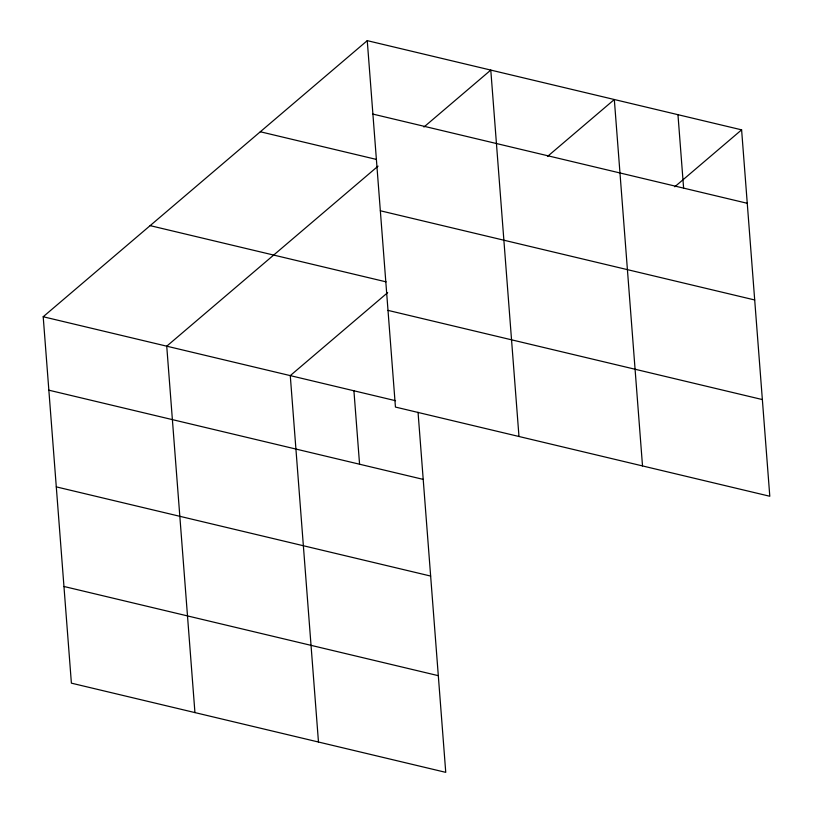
<?xml version="1.0" encoding="UTF-8"?>
<svg xmlns="http://www.w3.org/2000/svg" width="813" height="813" viewBox="0 0 813 813"><rect width="100%" height="100%" fill="white"/><g stroke="black" fill="none" stroke-linecap="round" stroke-linejoin="round"><path stroke-width="1.22" d="M418.045 412.272L445.748 772.35L71.392 683.154L43.201 316.745L367.252 40.65L741.608 129.846L769.799 496.255L395.443 407.059L367.252 40.65M378.055 166.137L166.736 346.186L194.937 712.595M423.949 127.031L490.788 70.081L518.979 436.49M387.669 292.639L290.271 375.616L318.472 742.025M547.484 156.462L614.323 99.521L642.514 465.92M674.77 186.787L741.608 129.846M372.903 114.094L747.259 203.291M260.312 131.767L376.439 159.429M380.342 210.77L754.698 299.967M150.141 225.638L386.094 281.857M388.004 310.383L762.36 399.569M43.201 316.745L395.525 400.697M48.851 390.189L423.207 479.385M56.29 486.875L430.646 576.061M63.953 586.478L438.309 675.674M677.961 114.684L683.611 188.128M353.919 390.779L359.57 464.223"/></g></svg>
